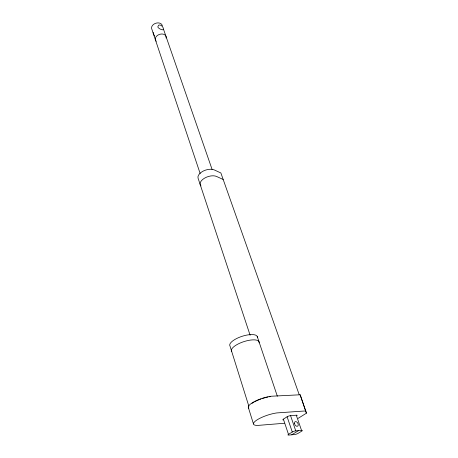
<?xml version="1.0" encoding="UTF-8"?>
<svg xmlns="http://www.w3.org/2000/svg" width="458" height="458" viewBox="0 0 458 458"><rect width="100%" height="100%" fill="white"/><g stroke="black" fill="none" stroke-linecap="round" stroke-linejoin="round"><path stroke-width="0.69" d="M153.235 32.398L153.264 33.405L154.523 36.033M283.25 419.952A2.37 0.59 -18.5 0 1 283.387 419.15L287.12 416.78A2.553 0.641 -18.6 0 1 290.555 415.641L296.292 415.217A2.536 0.63 -18.7 0 1 296.979 415.715M298.129 418.36L306.431 413.185L300.156 394.779L271.239 396.233A15.967 4.385 -18.2 0 0 254.184 401.7A15.967 4.385 -18.2 0 0 248.854 408.21M288.483 434.344L292.284 432.02A2.582 0.601 -18.6 0 1 295.754 430.864L301.519 430.343A2.565 0.59 -18.6 0 1 301.719 431.15L297.992 433.405A2.508 0.573 -18.6 0 1 294.689 434.522L288.723 435.089A2.399 0.555 -18.5 0 1 288.483 434.344L283.387 419.15M291.717 434.802L298.627 430.6M284.332 423.261L257.482 425.442A16.162 4.116 -18.2 0 1 256.944 419.963A16.162 4.116 -18.2 0 1 276.787 412.927L305.87 410.912M223.183 179.49L216.657 176.502A9.698 5.187 -18.8 0 0 204.445 178.214A9.698 5.187 -18.8 0 0 200.982 185.896M163.483 29.175C163.558 26.158 158.296 22.488 157.775 26.988C158.245 28.442 163.34 31.064 163.483 29.175L212.071 169.374M306.431 413.185L300.156 394.779M299.269 394.865L220.888 172.998L214.378 169.964A9.641 5.238 -18.8 0 0 203.295 171.046A9.641 5.238 -18.8 0 0 198.068 178.179L250.125 335.256M296.292 415.217L301.519 430.343M290.555 415.641L295.754 430.864M287.12 416.78L292.284 432.02M257.178 336.315L277.336 396.199M200.146 173.513L151.89 29.323A5.536 3.996 -19.1 0 1 153.264 24.652A5.536 3.996 -19.1 0 1 159.207 23.009L160.397 23.404A5.536 3.996 -19.1 0 1 162.304 25.894M248.883 406.298L230.031 346.111A14.479 5.049 -18.1 0 1 242.62 336.138A14.479 5.049 -18.1 0 1 257.362 337.638M248.288 407.317L253.469 423.919M251.992 403.366A15.166 4.168 -18.2 0 1 254.098 402.061M255.1 401.517A15.166 4.168 -18.2 0 1 256.743 400.716M257.316 400.458A15.166 4.168 -18.2 0 1 260.974 399.004M262.239 398.569A15.166 4.168 -18.2 0 1 267.953 397.04M269.264 396.794A15.166 4.168 -18.2 0 1 270.644 396.588M231.685 351.395A14.536 4.981 -18.2 0 1 244.36 341.473A14.536 4.981 -18.2 0 1 259.125 342.876M166.071 38.025A5.599 3.967 -19.1 0 0 164.227 34.487L163.025 34.104A5.599 3.967 -19.1 0 0 156.527 36.234A5.599 3.967 -19.1 0 0 156.27 41.254M294.465 423.266A2.536 1.632 60 0 0 297.437 426.232A2.536 1.632 60 0 0 297.173 422.35A2.536 1.632 60 0 0 294.465 423.266"/></g></svg>
